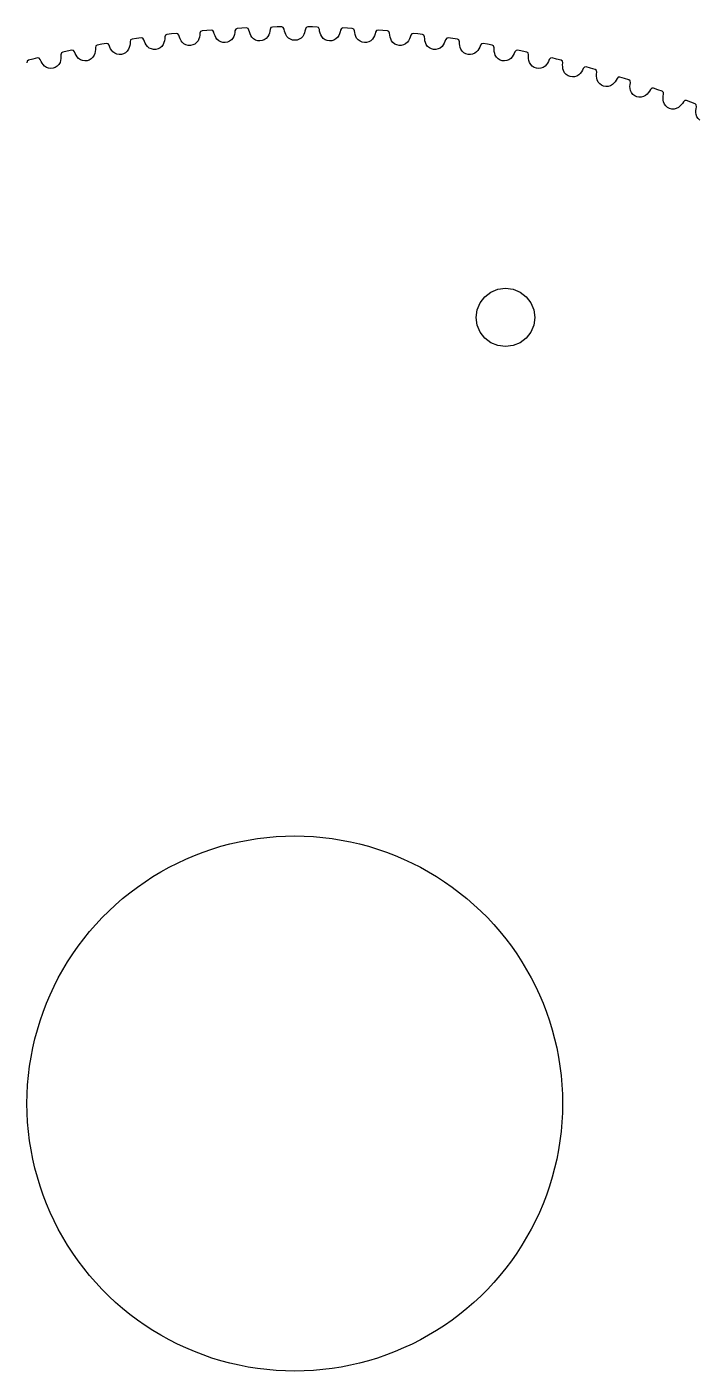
# Model space of a CAD drawing. Header units: metres. Extents: x -61 to 61, y -61 to 61.
# Drawn here: x -15.1 to 22.8, y -15.1 to 60.9 of the extents above; entities that cross this region are included whole.
import ezdxf

# ---------------------------------------------------------------- set-up
doc = ezdxf.new("R2010")
doc.units = ezdxf.units.M

msp = doc.modelspace()

# ---------------------------------------------------------------- linework, layer by layer
for p, q in [((-2.98633, 60.7882), (-3.24776, 60.7743)), ((-2.72478, 60.8), (-2.98633, 60.7882)), ((-2.63763, 60.7705), (-2.72478, 60.8)), ((-1.34258, 60.8129), (-1.38908, 60.718)), ((-1.25754, 60.848), (-1.34258, 60.8129)), ((-0.99579, 60.8533), (-1.25754, 60.848)), ((-0.73399, 60.8566), (-0.99579, 60.8533)), ((-0.64787, 60.8243), (-0.73399, 60.8566)), ((-0.5983, 60.731), (-0.64787, 60.8243)), ((0.64787, 60.8243), (0.5983, 60.731)), ((0.73399, 60.8566), (0.64787, 60.8243)), ((0.99579, 60.8533), (0.73399, 60.8566)), ((1.25754, 60.848), (0.99579, 60.8533)), ((1.34258, 60.8129), (1.25754, 60.848)), ((1.38908, 60.718), (1.34258, 60.8129)), ((2.72478, 60.8), (2.63763, 60.7705)), ((2.98633, 60.7882), (2.72478, 60.8)), ((3.24776, 60.7743), (2.98633, 60.7882)), ((-9.26877, 60.1174), (-9.30249, 60.0173)), ((-9.18903, 60.1633), (-9.26877, 60.1174)), ((-8.93022, 60.2028), (-9.18903, 60.1633)), ((-8.67111, 60.2401), (-8.93022, 60.2028)), ((-8.58148, 60.2193), (-8.67111, 60.2401)), ((-8.52016, 60.1333), (-8.58148, 60.2193)), ((-8.4865, 60.0289), (-8.52016, 60.1333)), ((-8.4417, 59.9293), (-8.4865, 60.0289)), ((-7.35677, 60.0721), (-7.38577, 59.9667)), ((-7.33929, 60.1799), (-7.35677, 60.0721)), ((-7.3338, 60.2895), (-7.33929, 60.1799)), ((-7.29683, 60.3885), (-7.3338, 60.2895)), ((-7.21565, 60.4317), (-7.29683, 60.3885)), ((-6.95567, 60.4627), (-7.21565, 60.4317)), ((-6.69545, 60.4916), (-6.95567, 60.4627)), ((-6.60657, 60.4679), (-6.69545, 60.4916)), ((-6.54808, 60.3799), (-6.60657, 60.4679)), ((-6.51785, 60.2744), (-6.54808, 60.3799)), ((-6.47635, 60.1734), (-6.51785, 60.2744)), ((-6.42418, 60.0773), (-6.47635, 60.1734)), ((-6.36194, 59.987), (-6.42418, 60.0773)), ((-5.46318, 60.0755), (-5.54654, 59.9697)), ((-5.41975, 60.1763), (-5.46318, 60.0755)), ((-5.38731, 60.2806), (-5.41975, 60.1763)), ((-5.36633, 60.3879), (-5.38731, 60.2806)), ((-5.35725, 60.4972), (-5.36633, 60.3879)), ((-5.31706, 60.5949), (-5.35725, 60.4972)), ((-5.2345, 60.6355), (-5.31706, 60.5949)), ((-4.97366, 60.6579), (-5.2345, 60.6355)), ((-4.71265, 60.6783), (-4.97366, 60.6579)), ((-4.62457, 60.6517), (-4.71265, 60.6783)), ((-4.569, 60.5618), (-4.62457, 60.6517)), ((-4.54225, 60.4554), (-4.569, 60.5618)), ((-4.50406, 60.3531), (-4.54225, 60.4554)), ((-4.45506, 60.2554), (-4.50406, 60.3531)), ((-4.39581, 60.1631), (-4.45506, 60.2554)), ((-4.29631, 60.0722), (-4.39581, 60.1631)), ((-4.18213, 60.0092), (-4.29631, 60.0722)), ((-3.6864, 60.0417), (-3.80449, 59.9911)), ((-3.58142, 60.119), (-3.6864, 60.0417)), ((-3.49464, 60.2221), (-3.58142, 60.119)), ((-3.44794, 60.3214), (-3.49464, 60.2221)), ((-3.41211, 60.4246), (-3.44794, 60.3214)), ((-3.38762, 60.5311), (-3.41211, 60.4246)), ((-3.37497, 60.6401), (-3.38762, 60.5311)), ((-3.3316, 60.7364), (-3.37497, 60.6401)), ((-3.24776, 60.7743), (-3.3316, 60.7364)), ((-2.58504, 60.6789), (-2.63763, 60.7705)), ((-2.56177, 60.5717), (-2.58504, 60.6789)), ((-2.52696, 60.4681), (-2.56177, 60.5717)), ((-2.48117, 60.3689), (-2.52696, 60.4681)), ((-2.42497, 60.2747), (-2.48117, 60.3689)), ((-2.32851, 60.1806), (-2.42497, 60.2747)), ((-2.21645, 60.1139), (-2.32851, 60.1806)), ((-2.09398, 60.0751), (-2.21645, 60.1139)), ((-1.96631, 60.0648), (-2.09398, 60.0751)), ((-1.8396, 60.0834), (-1.96631, 60.0648)), ((-1.71992, 60.1301), (-1.8396, 60.0834)), ((-1.61246, 60.2041), (-1.71992, 60.1301)), ((-1.52235, 60.3042), (-1.61246, 60.2041)), ((-1.47244, 60.4019), (-1.52235, 60.3042)), ((-1.43324, 60.5039), (-1.47244, 60.4019)), ((-1.40529, 60.6095), (-1.43324, 60.5039)), ((-1.38908, 60.718), (-1.40529, 60.6095)), ((-0.57855, 60.6231), (-0.5983, 60.731)), ((-0.54715, 60.5184), (-0.57855, 60.6231)), ((-0.50464, 60.4177), (-0.54715, 60.5184)), ((-0.45155, 60.3217), (-0.50464, 60.4177)), ((-0.35822, 60.2246), (-0.45155, 60.3217)), ((-0.2484, 60.1542), (-0.35822, 60.2246)), ((-0.12726, 60.1115), (-0.2484, 60.1542)), ((0, 60.097), (-0.12726, 60.1115)), ((0.12726, 60.1115), (0, 60.097)), ((0.2484, 60.1542), (0.12726, 60.1115)), ((0.35822, 60.2246), (0.2484, 60.1542)), ((0.45155, 60.3217), (0.35822, 60.2246)), ((0.50464, 60.4177), (0.45155, 60.3217)), ((0.54715, 60.5184), (0.50464, 60.4177)), ((0.57855, 60.6231), (0.54715, 60.5184)), ((0.5983, 60.731), (0.57855, 60.6231)), ((1.40529, 60.6095), (1.38908, 60.718)), ((1.43324, 60.5039), (1.40529, 60.6095)), ((1.47244, 60.4019), (1.43324, 60.5039)), ((1.52235, 60.3042), (1.47244, 60.4019)), ((1.61246, 60.2041), (1.52235, 60.3042)), ((1.71992, 60.1301), (1.61246, 60.2041)), ((1.8396, 60.0834), (1.71992, 60.1301)), ((1.96631, 60.0648), (1.8396, 60.0834)), ((2.09398, 60.0751), (1.96631, 60.0648)), ((2.21645, 60.1139), (2.09398, 60.0751)), ((2.32851, 60.1806), (2.21645, 60.1139)), ((2.42497, 60.2747), (2.32851, 60.1806)), ((2.48117, 60.3689), (2.42497, 60.2747)), ((2.52696, 60.4681), (2.48117, 60.3689)), ((2.56177, 60.5717), (2.52696, 60.4681)), ((2.58504, 60.6789), (2.56177, 60.5717)), ((2.63763, 60.7705), (2.58504, 60.6789)), ((3.3316, 60.7364), (3.24776, 60.7743)), ((3.37497, 60.6401), (3.3316, 60.7364)), ((3.38762, 60.5311), (3.37497, 60.6401)), ((3.41211, 60.4246), (3.38762, 60.5311)), ((3.44794, 60.3214), (3.41211, 60.4246)), ((3.49464, 60.2221), (3.44794, 60.3214)), ((3.58142, 60.119), (3.49464, 60.2221)), ((3.6864, 60.0417), (3.58142, 60.119)), ((3.80449, 59.9911), (3.6864, 60.0417)), ((4.29631, 60.0722), (4.18213, 60.0092)), ((4.39581, 60.1631), (4.29631, 60.0722)), ((4.45506, 60.2554), (4.39581, 60.1631)), ((4.50406, 60.3531), (4.45506, 60.2554)), ((4.54225, 60.4554), (4.50406, 60.3531)), ((4.569, 60.5618), (4.54225, 60.4554)), ((4.62457, 60.6517), (4.569, 60.5618)), ((4.71265, 60.6783), (4.62457, 60.6517)), ((4.97366, 60.6579), (4.71265, 60.6783)), ((5.2345, 60.6355), (4.97366, 60.6579)), ((5.31706, 60.5949), (5.2345, 60.6355)), ((5.35725, 60.4972), (5.31706, 60.5949)), ((5.36633, 60.3879), (5.35725, 60.4972)), ((5.38731, 60.2806), (5.36633, 60.3879)), ((5.41975, 60.1763), (5.38731, 60.2806)), ((5.46318, 60.0755), (5.41975, 60.1763)), ((5.54654, 59.9697), (5.46318, 60.0755)), ((6.42418, 60.0773), (6.36194, 59.987)), ((6.47635, 60.1734), (6.42418, 60.0773)), ((6.51785, 60.2744), (6.47635, 60.1734)), ((6.54808, 60.3799), (6.51785, 60.2744)), ((6.60657, 60.4679), (6.54808, 60.3799)), ((6.69545, 60.4916), (6.60657, 60.4679)), ((6.95567, 60.4627), (6.69545, 60.4916)), ((7.21565, 60.4317), (6.95567, 60.4627)), ((7.29683, 60.3885), (7.21565, 60.4317)), ((7.3338, 60.2895), (7.29683, 60.3885)), ((7.33929, 60.1799), (7.3338, 60.2895)), ((7.35677, 60.0721), (7.33929, 60.1799)), ((7.38577, 59.9667), (7.35677, 60.0721)), ((8.4865, 60.0289), (8.4417, 59.9293)), ((8.52016, 60.1333), (8.4865, 60.0289)), ((8.58148, 60.2193), (8.52016, 60.1333)), ((8.67111, 60.2401), (8.58148, 60.2193)), ((8.93022, 60.2028), (8.67111, 60.2401)), ((9.18903, 60.1633), (8.93022, 60.2028)), ((9.26877, 60.1174), (9.18903, 60.1633)), ((9.30249, 60.0173), (9.26877, 60.1174)), ((-13.1808, 59.3825), (-13.2079, 59.2803)), ((-13.2079, 59.2803), (-13.2026, 59.1708)), ((-13.1042, 59.4335), (-13.1808, 59.3825)), ((-12.8486, 59.4898), (-13.1042, 59.4335)), ((-12.5924, 59.544), (-12.8486, 59.4898)), ((-12.5016, 59.5292), (-12.5924, 59.544)), ((-12.4348, 59.4473), (-12.5016, 59.5292)), ((-12.3944, 59.3454), (-12.4348, 59.4473)), ((-12.3432, 59.2488), (-12.3944, 59.3454)), ((-11.292, 59.3553), (-11.3253, 59.2508)), ((-11.2699, 59.4623), (-11.292, 59.3553)), ((-11.2595, 59.5711), (-11.2699, 59.4623)), ((-11.2308, 59.782), (-11.2612, 59.6808)), ((-11.2612, 59.6808), (-11.2595, 59.5711)), ((-11.1526, 59.8304), (-11.2308, 59.782)), ((-10.8952, 59.8783), (-11.1526, 59.8304)), ((-10.6375, 59.9241), (-10.8952, 59.8783)), ((-10.5472, 59.9063), (-10.6375, 59.9241)), ((-10.4831, 59.8223), (-10.5472, 59.9063)), ((-10.446, 59.7191), (-10.4831, 59.8223)), ((-10.398, 59.621), (-10.446, 59.7191)), ((-10.3397, 59.5285), (-10.398, 59.621)), ((-10.2717, 59.4425), (-10.3397, 59.5285)), ((-10.1637, 59.3618), (-10.2717, 59.4425)), ((-10.0439, 59.3103), (-10.1637, 59.3618)), ((-9.91743, 59.2878), (-10.0439, 59.3103)), ((-9.78952, 59.2943), (-9.91743, 59.2878)), ((-9.66632, 59.3293), (-9.78952, 59.2943)), ((-9.55376, 59.3912), (-9.66632, 59.3293)), ((-9.45688, 59.4785), (-9.55376, 59.3912)), ((-9.38062, 59.5896), (-9.45688, 59.4785)), ((-9.34387, 59.693), (-9.38062, 59.5896)), ((-9.31833, 59.7992), (-9.34387, 59.693)), ((-9.3044, 59.9076), (-9.31833, 59.7992)), ((-9.30249, 60.0173), (-9.3044, 59.9076)), ((-8.38641, 59.835), (-8.4417, 59.9293)), ((-8.32124, 59.7467), (-8.38641, 59.835)), ((-8.21603, 59.6626), (-8.32124, 59.7467)), ((-8.09796, 59.6072), (-8.21603, 59.6626)), ((-7.97229, 59.5806), (-8.09796, 59.6072)), ((-7.84422, 59.5829), (-7.97229, 59.5806)), ((-7.71994, 59.6138), (-7.84422, 59.5829)), ((-7.60542, 59.672), (-7.71994, 59.6138)), ((-7.50572, 59.7561), (-7.60542, 59.672)), ((-7.42587, 59.8646), (-7.50572, 59.7561)), ((-7.38577, 59.9667), (-7.42587, 59.8646)), ((-6.25952, 59.8995), (-6.36194, 59.987)), ((-6.14334, 59.8402), (-6.25952, 59.8995)), ((-6.01859, 59.8095), (-6.14334, 59.8402)), ((-5.89053, 59.8076), (-6.01859, 59.8095)), ((-5.7653, 59.8345), (-5.89053, 59.8076)), ((-5.64894, 59.8889), (-5.7653, 59.8345)), ((-5.54654, 59.9697), (-5.64894, 59.8889)), ((-4.05846, 59.9744), (-4.18213, 60.0092)), ((-3.93053, 59.9684), (-4.05846, 59.9744)), ((-3.80449, 59.9911), (-3.93053, 59.9684)), ((3.93053, 59.9684), (3.80449, 59.9911)), ((4.05846, 59.9744), (3.93053, 59.9684)), ((4.18213, 60.0092), (4.05846, 59.9744)), ((5.64894, 59.8889), (5.54654, 59.9697)), ((5.7653, 59.8345), (5.64894, 59.8889)), ((5.89053, 59.8076), (5.7653, 59.8345)), ((6.01859, 59.8095), (5.89053, 59.8076)), ((6.14334, 59.8402), (6.01859, 59.8095)), ((6.25952, 59.8995), (6.14334, 59.8402)), ((6.36194, 59.987), (6.25952, 59.8995)), ((7.42587, 59.8646), (7.38577, 59.9667)), ((7.50572, 59.7561), (7.42587, 59.8646)), ((7.60542, 59.672), (7.50572, 59.7561)), ((7.71994, 59.6138), (7.60542, 59.672)), ((7.84422, 59.5829), (7.71994, 59.6138)), ((7.97229, 59.5806), (7.84422, 59.5829)), ((8.09796, 59.6072), (7.97229, 59.5806)), ((8.21603, 59.6626), (8.09796, 59.6072)), ((8.32124, 59.7467), (8.21603, 59.6626)), ((8.38641, 59.835), (8.32124, 59.7467)), ((8.4417, 59.9293), (8.38641, 59.835)), ((9.3044, 59.9076), (9.30249, 60.0173)), ((9.31833, 59.7992), (9.3044, 59.9076)), ((9.34387, 59.693), (9.31833, 59.7992)), ((9.38062, 59.5896), (9.34387, 59.693)), ((9.45688, 59.4785), (9.38062, 59.5896)), ((9.55376, 59.3912), (9.45688, 59.4785)), ((9.66632, 59.3293), (9.55376, 59.3912)), ((9.78952, 59.2943), (9.66632, 59.3293)), ((9.91743, 59.2878), (9.78952, 59.2943)), ((10.0439, 59.3103), (9.91743, 59.2878)), ((10.1637, 59.3618), (10.0439, 59.3103)), ((10.2717, 59.4425), (10.1637, 59.3618)), ((10.3397, 59.5285), (10.2717, 59.4425)), ((10.398, 59.621), (10.3397, 59.5285)), ((10.446, 59.7191), (10.398, 59.621)), ((10.4831, 59.8223), (10.446, 59.7191)), ((10.5472, 59.9063), (10.4831, 59.8223)), ((10.6375, 59.9241), (10.5472, 59.9063)), ((10.8952, 59.8783), (10.6375, 59.9241)), ((11.1526, 59.8304), (10.8952, 59.8783)), ((11.2308, 59.782), (11.1526, 59.8304)), ((11.2612, 59.6808), (11.2308, 59.782)), ((11.2595, 59.5711), (11.2612, 59.6808)), ((11.2699, 59.4623), (11.2595, 59.5711)), ((11.292, 59.3553), (11.2699, 59.4623)), ((11.3253, 59.2508), (11.292, 59.3553)), ((12.3944, 59.3454), (12.3432, 59.2488)), ((12.4348, 59.4473), (12.3944, 59.3454)), ((12.5016, 59.5292), (12.4348, 59.4473)), ((12.5924, 59.544), (12.5016, 59.5292)), ((12.8486, 59.4898), (12.5924, 59.544)), ((13.1042, 59.4335), (12.8486, 59.4898)), ((13.1808, 59.3825), (13.1042, 59.4335)), ((13.2079, 59.2803), (13.1808, 59.3825)), ((13.2026, 59.1708), (13.2079, 59.2803)), ((-15.1167, 58.9194), (-15.1404, 58.8165)), ((-15.0418, 58.9729), (-15.1167, 58.9194)), ((-14.7881, 59.0376), (-15.0418, 58.9729)), ((-14.5339, 59.1001), (-14.7881, 59.0376)), ((-14.4427, 59.0882), (-14.5339, 59.1001)), ((-14.3732, 59.0086), (-14.4427, 59.0882)), ((-14.3295, 58.908), (-14.3732, 59.0086)), ((-14.2751, 58.8133), (-14.3295, 58.908)), ((-14.2109, 58.7249), (-14.2751, 58.8133)), ((-14.1374, 58.6434), (-14.2109, 58.7249)), ((-14.0244, 58.57), (-14.1374, 58.6434)), ((-13.9015, 58.5264), (-14.0244, 58.57)), ((-13.7738, 58.5123), (-13.9015, 58.5264)), ((-13.6466, 58.5271), (-13.7738, 58.5123)), ((-13.5259, 58.5701), (-13.6466, 58.5271)), ((-13.4177, 58.6392), (-13.5259, 58.5701)), ((-13.3267, 58.7327), (-13.4177, 58.6392)), ((-13.2579, 58.8485), (-13.3267, 58.7327)), ((-13.228, 58.954), (-13.2579, 58.8485)), ((-13.2094, 59.0618), (-13.228, 58.954)), ((-13.2026, 59.1708), (-13.2094, 59.0618)), ((-12.2818, 59.1584), (-12.3432, 59.2488)), ((-12.2111, 59.0746), (-12.2818, 59.1584)), ((-12.1006, 58.9975), (-12.2111, 59.0746)), ((-11.9791, 58.9499), (-12.1006, 58.9975)), ((-11.852, 58.9316), (-11.9791, 58.9499)), ((-11.7243, 58.9423), (-11.852, 58.9316)), ((-11.6023, 58.9813), (-11.7243, 58.9423)), ((-11.4919, 59.0468), (-11.6023, 58.9813)), ((-11.3979, 59.1373), (-11.4919, 59.0468)), ((-11.3253, 59.2508), (-11.3979, 59.1373)), ((11.3979, 59.1373), (11.3253, 59.2508)), ((11.4919, 59.0468), (11.3979, 59.1373)), ((11.6023, 58.9813), (11.4919, 59.0468)), ((11.7243, 58.9423), (11.6023, 58.9813)), ((11.852, 58.9316), (11.7243, 58.9423)), ((11.9791, 58.9499), (11.852, 58.9316)), ((12.1006, 58.9975), (11.9791, 58.9499)), ((12.2111, 59.0746), (12.1006, 58.9975)), ((12.2818, 59.1584), (12.2111, 59.0746)), ((12.3432, 59.2488), (12.2818, 59.1584)), ((13.2094, 59.0618), (13.2026, 59.1708)), ((13.228, 58.954), (13.2094, 59.0618)), ((13.2579, 58.8485), (13.228, 58.954)), ((13.3267, 58.7327), (13.2579, 58.8485)), ((13.4177, 58.6392), (13.3267, 58.7327)), ((13.5259, 58.5701), (13.4177, 58.6392)), ((13.6466, 58.5271), (13.5259, 58.5701)), ((13.7738, 58.5123), (13.6466, 58.5271)), ((13.9015, 58.5264), (13.7738, 58.5123)), ((14.0244, 58.57), (13.9015, 58.5264)), ((14.1374, 58.6434), (14.0244, 58.57)), ((14.2109, 58.7249), (14.1374, 58.6434)), ((14.2751, 58.8133), (14.2109, 58.7249)), ((14.3295, 58.908), (14.2751, 58.8133)), ((14.3732, 59.0086), (14.3295, 58.908)), ((14.4427, 59.0882), (14.3732, 59.0086)), ((14.5339, 59.1001), (14.4427, 59.0882)), ((14.7881, 59.0376), (14.5339, 59.1001)), ((15.0418, 58.9729), (14.7881, 59.0376)), ((15.1167, 58.9194), (15.0418, 58.9729)), ((15.1404, 58.8165), (15.1167, 58.9194)), ((15.1316, 58.7071), (15.1404, 58.8165)), ((15.1348, 58.5979), (15.1316, 58.7071)), ((15.1498, 58.4897), (15.1348, 58.5979)), ((16.2962, 58.5068), (16.2492, 58.4077)), ((16.3683, 58.5841), (16.2962, 58.5068)), ((16.4598, 58.5929), (16.3683, 58.5841)), ((16.7119, 58.5221), (16.4598, 58.5929)), ((16.9633, 58.4492), (16.7119, 58.5221)), ((15.1762, 58.3832), (15.1498, 58.4897)), ((15.2413, 58.2652), (15.1762, 58.3832)), ((15.3291, 58.1688), (15.2413, 58.2652)), ((15.4351, 58.0961), (15.3291, 58.1688)), ((15.5542, 58.0493), (15.4351, 58.0961)), ((15.6809, 58.0303), (15.5542, 58.0493)), ((15.809, 58.0402), (15.6809, 58.0303)), ((15.9333, 58.0798), (15.809, 58.0402)), ((16.0486, 58.1495), (15.9333, 58.0798)), ((16.1247, 58.2284), (16.0486, 58.1495)), ((16.1918, 58.3147), (16.1247, 58.2284)), ((16.2492, 58.4077), (16.1918, 58.3147)), ((17.0364, 58.3933), (16.9633, 58.4492)), ((17.0567, 58.2896), (17.0364, 58.3933)), ((17.044, 58.0714), (17.0443, 58.1806)), ((17.0554, 57.9627), (17.044, 58.0714)), ((17.0443, 58.1806), (17.0567, 58.2896)), ((17.0784, 57.8554), (17.0554, 57.9627)), ((17.1395, 57.7353), (17.0784, 57.8554)), ((18.0912, 57.7537), (18.0212, 57.6697)), ((18.1516, 57.8447), (18.0912, 57.7537)), ((18.2018, 57.9422), (18.1516, 57.8447)), ((18.2763, 58.0171), (18.2018, 57.9422)), ((18.3681, 58.023), (18.2763, 58.0171)), ((18.6177, 57.944), (18.3681, 58.023)), ((18.8666, 57.8629), (18.6177, 57.944)), ((18.9378, 57.8046), (18.8666, 57.8629)), ((18.9548, 57.7003), (18.9378, 57.8046)), ((17.2241, 57.6361), (17.1395, 57.7353)), ((17.3277, 57.56), (17.2241, 57.6361)), ((17.4452, 57.5093), (17.3277, 57.56)), ((17.5712, 57.4861), (17.4452, 57.5093)), ((17.6995, 57.4919), (17.5712, 57.4861)), ((17.8251, 57.5273), (17.6995, 57.4919)), ((17.9426, 57.5932), (17.8251, 57.5273)), ((18.0212, 57.6697), (17.9426, 57.5932)), ((18.9349, 57.4826), (18.9388, 57.5918)), ((18.9428, 57.3736), (18.9349, 57.4826)), ((18.9388, 57.5918), (18.9548, 57.7003)), ((18.9622, 57.2656), (18.9428, 57.3736)), ((19.0193, 57.1436), (18.9622, 57.2656)), ((19.1007, 57.0417), (19.0193, 57.1436)), ((19.2017, 56.9623), (19.1007, 57.0417)), ((19.8985, 57.0492), (19.8174, 56.9753)), ((19.9711, 57.1308), (19.8985, 57.0492)), ((20.0345, 57.2198), (19.9711, 57.1308)), ((20.0879, 57.3157), (20.0345, 57.2198)), ((20.1648, 57.3881), (20.0879, 57.3157)), ((20.2568, 57.391), (20.1648, 57.3881)), ((20.5036, 57.3038), (20.2568, 57.391)), ((20.7497, 57.2146), (20.5036, 57.3038)), ((20.819, 57.154), (20.7497, 57.2146)), ((20.813, 56.9413), (20.8325, 57.0492)), ((20.8325, 57.0492), (20.819, 57.154)), ((19.3176, 56.9077), (19.2017, 56.9623)), ((19.4427, 56.8804), (19.3176, 56.9077)), ((19.5712, 56.882), (19.4427, 56.8804)), ((19.6978, 56.9133), (19.5712, 56.882)), ((19.8174, 56.9753), (19.6978, 56.9133)), ((20.8055, 56.8323), (20.813, 56.9413)), ((20.8098, 56.7231), (20.8055, 56.8323)), ((20.8257, 56.6145), (20.8098, 56.7231)), ((20.8788, 56.4907), (20.8257, 56.6145)), ((20.9568, 56.3862), (20.8788, 56.4907)), ((21.0552, 56.3035), (20.9568, 56.3862)), ((21.1692, 56.2452), (21.0552, 56.3035)), ((21.2934, 56.2139), (21.1692, 56.2452)), ((21.5494, 56.2384), (21.4218, 56.2112)), ((21.6709, 56.2964), (21.5494, 56.2384)), ((21.7544, 56.3676), (21.6709, 56.2964)), ((21.8297, 56.4468), (21.7544, 56.3676)), ((21.896, 56.5337), (21.8297, 56.4468)), ((21.9524, 56.6277), (21.896, 56.5337)), ((22.0317, 56.6976), (21.9524, 56.6277)), ((22.1237, 56.6974), (22.0317, 56.6976)), ((22.3676, 56.6022), (22.1237, 56.6974)), ((22.6107, 56.505), (22.3676, 56.6022)), ((22.6779, 56.4422), (22.6107, 56.505)), ((22.6539, 56.1211), (22.6649, 56.2298)), ((22.6649, 56.2298), (22.688, 56.3371)), ((22.688, 56.3371), (22.6779, 56.4422)), ((21.4218, 56.2112), (21.2934, 56.2139)), ((22.6546, 56.0118), (22.6539, 56.1211)), ((22.6669, 55.9028), (22.6546, 56.0118)), ((22.716, 55.7773), (22.6669, 55.9028)), ((22.7905, 55.6703), (22.716, 55.7773)), ((22.8861, 55.5844), (22.7905, 55.6703)), ((10.4767, 45.2576), (10.7389, 45.5993)), ((10.7389, 45.5993), (11.0807, 45.8615)), ((11.0807, 45.8615), (11.4786, 46.0264)), ((11.4786, 46.0264), (11.9057, 46.0826)), ((11.9057, 46.0826), (12.3327, 46.0264)), ((12.3327, 46.0264), (12.7307, 45.8615)), ((12.7307, 45.8615), (13.0724, 45.5993)), ((13.0724, 45.5993), (13.3346, 45.2576)), ((10.2557, 44.4326), (10.3119, 44.8596)), ((10.3119, 44.8596), (10.4767, 45.2576)), ((13.3346, 45.2576), (13.4995, 44.8596)), ((13.4995, 44.8596), (13.5557, 44.4326)), ((10.3119, 44.0055), (10.2557, 44.4326)), ((13.5557, 44.4326), (13.4995, 44.0055)), ((10.4767, 43.6076), (10.3119, 44.0055)), ((10.7389, 43.2659), (10.4767, 43.6076)), ((13.3346, 43.6076), (13.0724, 43.2659)), ((13.4995, 44.0055), (13.3346, 43.6076)), ((11.0807, 43.0036), (10.7389, 43.2659)), ((11.4786, 42.8388), (11.0807, 43.0036)), ((11.9057, 42.7826), (11.4786, 42.8388)), ((12.3327, 42.8388), (11.9057, 42.7826)), ((12.7307, 43.0036), (12.3327, 42.8388)), ((13.0724, 43.2659), (12.7307, 43.0036)), ((-4.67387, 14.3847), (-4.16901, 14.5391)), ((-4.16901, 14.5391), (-3.65906, 14.6757)), ((-3.65906, 14.6757), (-3.14465, 14.7945)), ((-3.14465, 14.7945), (-2.62642, 14.8952)), ((-2.62642, 14.8952), (-2.10498, 14.9778)), ((-2.10498, 14.9778), (-1.58098, 15.0421)), ((-1.58098, 15.0421), (-1.05505, 15.0882)), ((-1.05505, 15.0882), (-0.52785, 15.1158)), ((-0.52785, 15.1158), (0, 15.125)), ((0, 15.125), (0.52785, 15.1158)), ((0.52785, 15.1158), (1.05505, 15.0882)), ((1.05505, 15.0882), (1.58098, 15.0421)), ((1.58098, 15.0421), (2.10498, 14.9778)), ((2.10498, 14.9778), (2.62642, 14.8952)), ((2.62642, 14.8952), (3.14465, 14.7945)), ((3.14465, 14.7945), (3.65906, 14.6757)), ((3.65906, 14.6757), (4.16901, 14.5391)), ((4.16901, 14.5391), (4.67387, 14.3847)), ((-6.63036, 13.5943), (-6.15189, 13.8174)), ((-6.15189, 13.8174), (-5.66592, 14.0237)), ((-5.66592, 14.0237), (-5.17305, 14.2128)), ((-5.17305, 14.2128), (-4.67387, 14.3847)), ((4.67387, 14.3847), (5.17305, 14.2128)), ((5.17305, 14.2128), (5.66592, 14.0237)), ((5.66592, 14.0237), (6.15189, 13.8174)), ((6.15189, 13.8174), (6.63036, 13.5943)), ((-8.01501, 12.8267), (-7.5625, 13.0986)), ((-7.5625, 13.0986), (-7.10075, 13.3546)), ((-7.10075, 13.3546), (-6.63036, 13.5943)), ((6.63036, 13.5943), (7.10075, 13.3546)), ((7.10075, 13.3546), (7.5625, 13.0986)), ((7.5625, 13.0986), (8.01501, 12.8267)), ((-9.31187, 11.9187), (-8.89024, 12.2364)), ((-8.89024, 12.2364), (-8.45778, 12.5392)), ((-8.45778, 12.5392), (-8.01501, 12.8267)), ((8.01501, 12.8267), (8.45778, 12.5392)), ((8.45778, 12.5392), (8.89024, 12.2364)), ((8.89024, 12.2364), (9.31187, 11.9187)), ((-10.1206, 11.2401), (-9.72215, 11.5864)), ((-9.72215, 11.5864), (-9.31187, 11.9187)), ((9.31187, 11.9187), (9.72215, 11.5864)), ((9.72215, 11.5864), (10.1206, 11.2401)), ((-10.88, 10.5067), (-10.5067, 10.88)), ((-10.5067, 10.88), (-10.1206, 11.2401)), ((10.1206, 11.2401), (10.5067, 10.88)), ((10.5067, 10.88), (10.88, 10.5067)), ((-11.5864, 9.72215), (-11.2401, 10.1206)), ((-11.2401, 10.1206), (-10.88, 10.5067)), ((10.88, 10.5067), (11.2401, 10.1206)), ((11.2401, 10.1206), (11.5864, 9.72215)), ((-12.2364, 8.89024), (-11.9187, 9.31187)), ((-11.9187, 9.31187), (-11.5864, 9.72215)), ((11.5864, 9.72215), (11.9187, 9.31187)), ((11.9187, 9.31187), (12.2364, 8.89024)), ((-12.8267, 8.01501), (-12.5392, 8.45778)), ((-12.5392, 8.45778), (-12.2364, 8.89024)), ((12.2364, 8.89024), (12.5392, 8.45778)), ((12.5392, 8.45778), (12.8267, 8.01501)), ((-13.0986, 7.5625), (-12.8267, 8.01501)), ((12.8267, 8.01501), (13.0986, 7.5625)), ((-13.5943, 6.63036), (-13.3546, 7.10075)), ((-13.3546, 7.10075), (-13.0986, 7.5625)), ((13.0986, 7.5625), (13.3546, 7.10075)), ((13.3546, 7.10075), (13.5943, 6.63036)), ((-14.0237, 5.66592), (-13.8174, 6.15189)), ((-13.8174, 6.15189), (-13.5943, 6.63036)), ((13.5943, 6.63036), (13.8174, 6.15189)), ((13.8174, 6.15189), (14.0237, 5.66592)), ((-14.2128, 5.17305), (-14.0237, 5.66592)), ((14.0237, 5.66592), (14.2128, 5.17305)), ((-14.5391, 4.16901), (-14.3847, 4.67387)), ((-14.3847, 4.67387), (-14.2128, 5.17305)), ((14.2128, 5.17305), (14.3847, 4.67387)), ((14.3847, 4.67387), (14.5391, 4.16901)), ((-14.6757, 3.65906), (-14.5391, 4.16901)), ((14.5391, 4.16901), (14.6757, 3.65906)), ((-14.8952, 2.62642), (-14.7945, 3.14465)), ((-14.7945, 3.14465), (-14.6757, 3.65906)), ((14.6757, 3.65906), (14.7945, 3.14465)), ((14.7945, 3.14465), (14.8952, 2.62642)), ((-14.9778, 2.10498), (-14.8952, 2.62642)), ((14.8952, 2.62642), (14.9778, 2.10498)), ((-15.0882, 1.05505), (-15.0421, 1.58098)), ((-15.0421, 1.58098), (-14.9778, 2.10498)), ((14.9778, 2.10498), (15.0421, 1.58098)), ((15.0421, 1.58098), (15.0882, 1.05505)), ((-15.1158, 0.52785), (-15.0882, 1.05505)), ((15.0882, 1.05505), (15.1158, 0.52785)), ((-15.125, 0), (-15.1158, 0.52785)), ((-15.1158, -0.52785), (-15.125, 0)), ((15.1158, 0.52785), (15.125, 0)), ((15.125, 0), (15.1158, -0.52785)), ((-15.0882, -1.05505), (-15.1158, -0.52785)), ((15.1158, -0.52785), (15.0882, -1.05505)), ((-15.0421, -1.58098), (-15.0882, -1.05505)), ((15.0882, -1.05505), (15.0421, -1.58098)), ((-14.9778, -2.10498), (-15.0421, -1.58098)), ((-14.8952, -2.62642), (-14.9778, -2.10498)), ((14.9778, -2.10498), (14.8952, -2.62642)), ((15.0421, -1.58098), (14.9778, -2.10498)), ((-14.7945, -3.14465), (-14.8952, -2.62642)), ((14.8952, -2.62642), (14.7945, -3.14465)), ((-14.6757, -3.65906), (-14.7945, -3.14465)), ((-14.5391, -4.16901), (-14.6757, -3.65906)), ((14.6757, -3.65906), (14.5391, -4.16901)), ((14.7945, -3.14465), (14.6757, -3.65906)), ((-14.3847, -4.67387), (-14.5391, -4.16901)), ((14.5391, -4.16901), (14.3847, -4.67387)), ((-14.2128, -5.17305), (-14.3847, -4.67387)), ((-14.0237, -5.66592), (-14.2128, -5.17305)), ((14.2128, -5.17305), (14.0237, -5.66592)), ((14.3847, -4.67387), (14.2128, -5.17305)), ((-13.8174, -6.15189), (-14.0237, -5.66592)), ((14.0237, -5.66592), (13.8174, -6.15189)), ((-13.5943, -6.63036), (-13.8174, -6.15189)), ((-13.3546, -7.10075), (-13.5943, -6.63036)), ((13.5943, -6.63036), (13.3546, -7.10075)), ((13.8174, -6.15189), (13.5943, -6.63036)), ((-13.0986, -7.5625), (-13.3546, -7.10075)), ((-12.8267, -8.01501), (-13.0986, -7.5625)), ((13.0986, -7.5625), (12.8267, -8.01501)), ((13.3546, -7.10075), (13.0986, -7.5625)), ((-12.5392, -8.45778), (-12.8267, -8.01501)), ((12.8267, -8.01501), (12.5392, -8.45778)), ((-12.2364, -8.89024), (-12.5392, -8.45778)), ((-11.9187, -9.31187), (-12.2364, -8.89024)), ((12.2364, -8.89024), (11.9187, -9.31187)), ((12.5392, -8.45778), (12.2364, -8.89024)), ((-11.5864, -9.72215), (-11.9187, -9.31187)), ((-11.2401, -10.1206), (-11.5864, -9.72215)), ((11.5864, -9.72215), (11.2401, -10.1206)), ((11.9187, -9.31187), (11.5864, -9.72215)), ((-10.88, -10.5067), (-11.2401, -10.1206)), ((-10.5067, -10.88), (-10.88, -10.5067)), ((10.88, -10.5067), (10.5067, -10.88)), ((11.2401, -10.1206), (10.88, -10.5067)), ((-10.1206, -11.2401), (-10.5067, -10.88)), ((-9.72215, -11.5864), (-10.1206, -11.2401)), ((10.1206, -11.2401), (9.72215, -11.5864)), ((10.5067, -10.88), (10.1206, -11.2401)), ((-9.31187, -11.9187), (-9.72215, -11.5864)), ((-8.89024, -12.2364), (-9.31187, -11.9187)), ((9.31187, -11.9187), (8.89024, -12.2364)), ((9.72215, -11.5864), (9.31187, -11.9187)), ((-8.45778, -12.5392), (-8.89024, -12.2364)), ((-8.01501, -12.8267), (-8.45778, -12.5392)), ((-7.5625, -13.0986), (-8.01501, -12.8267)), ((8.01501, -12.8267), (7.5625, -13.0986)), ((8.45778, -12.5392), (8.01501, -12.8267)), ((8.89024, -12.2364), (8.45778, -12.5392)), ((-7.10075, -13.3546), (-7.5625, -13.0986)), ((-6.63036, -13.5943), (-7.10075, -13.3546)), ((-6.15189, -13.8174), (-6.63036, -13.5943)), ((6.63036, -13.5943), (6.15189, -13.8174)), ((7.10075, -13.3546), (6.63036, -13.5943)), ((7.5625, -13.0986), (7.10075, -13.3546)), ((-5.66592, -14.0237), (-6.15189, -13.8174)), ((-5.17305, -14.2128), (-5.66592, -14.0237)), ((-4.67387, -14.3847), (-5.17305, -14.2128)), ((-4.16901, -14.5391), (-4.67387, -14.3847)), ((4.67387, -14.3847), (4.16901, -14.5391)), ((5.17305, -14.2128), (4.67387, -14.3847)), ((5.66592, -14.0237), (5.17305, -14.2128)), ((6.15189, -13.8174), (5.66592, -14.0237)), ((-3.65906, -14.6757), (-4.16901, -14.5391)), ((-3.14465, -14.7945), (-3.65906, -14.6757)), ((-2.62642, -14.8952), (-3.14465, -14.7945)), ((-2.10498, -14.9778), (-2.62642, -14.8952)), ((-1.58098, -15.0421), (-2.10498, -14.9778)), ((-1.05505, -15.0882), (-1.58098, -15.0421)), ((-0.52785, -15.1158), (-1.05505, -15.0882)), ((0, -15.125), (-0.52785, -15.1158)), ((0.52785, -15.1158), (0, -15.125)), ((1.05505, -15.0882), (0.52785, -15.1158)), ((1.58098, -15.0421), (1.05505, -15.0882)), ((2.10498, -14.9778), (1.58098, -15.0421)), ((2.62642, -14.8952), (2.10498, -14.9778)), ((3.14465, -14.7945), (2.62642, -14.8952)), ((3.65906, -14.6757), (3.14465, -14.7945)), ((4.16901, -14.5391), (3.65906, -14.6757))]:
    msp.add_line(p, q)

doc.saveas('drawing.dxf')
